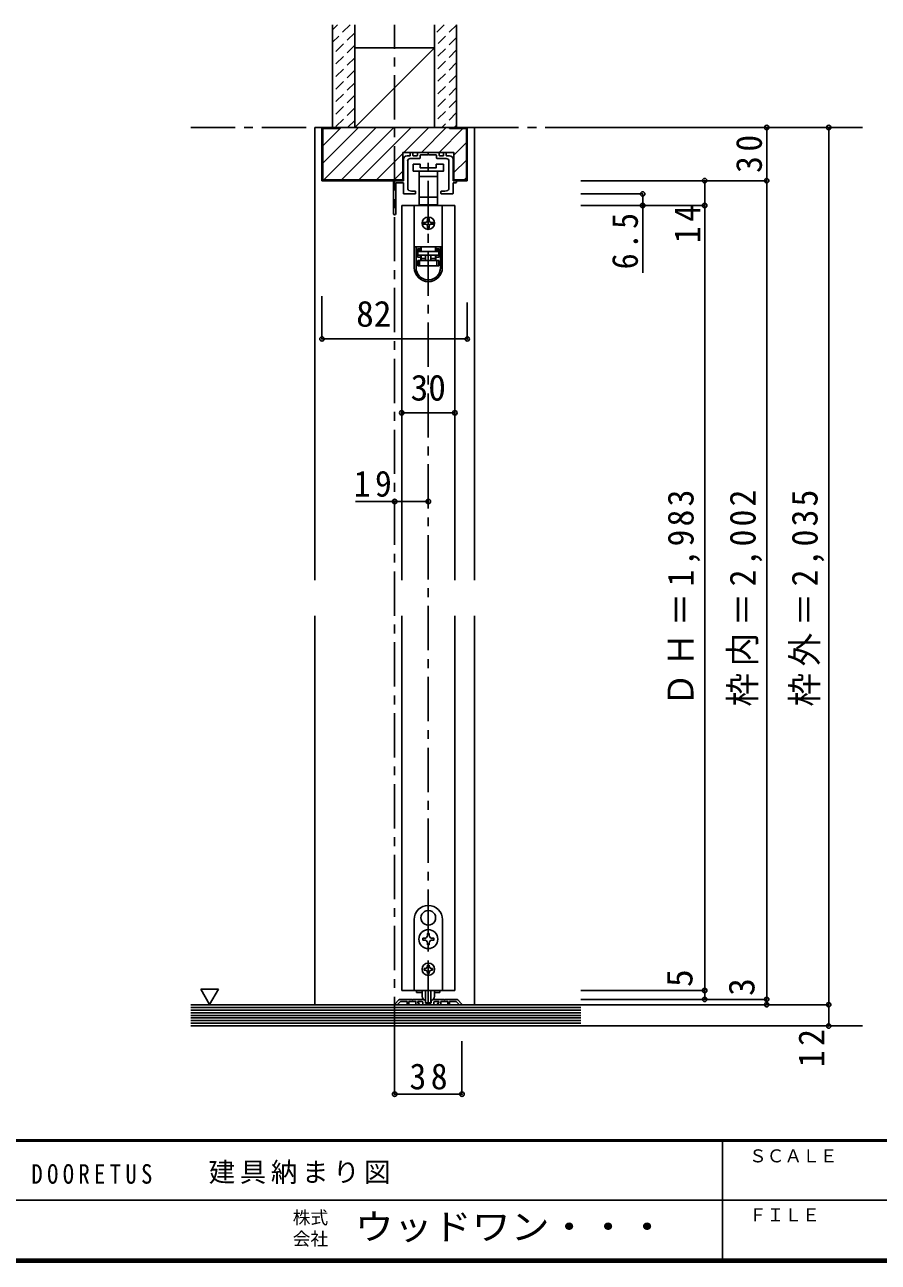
# Model space of a CAD drawing. Units: millimetres at full size, sheet at 1:5; details may follow other scales. Extents: x -973 to 977, y -718 to 696.
# Drawn here: x 81 to 563, y -701 to -2 of the extents above; entities that cross this region are included whole.
import ezdxf
from ezdxf.enums import TextEntityAlignment as Align

# ---------------------------------------------------------------- set-up
doc = ezdxf.new("R2010")
doc.units = ezdxf.units.MM
doc.header["$LTSCALE"] = 5
doc.header["$PDMODE"] = 32
doc.header["$PDSIZE"] = 2.5
doc.linetypes.add('CHAIN1', pattern=[8, 5, -1, 1, -1])
doc.linetypes.add('DASHED1', pattern=[1.8, 1.2, -0.6])
for name, color, linetype in [('0-1_通り芯', 4, 'CHAIN1'), ('0-2_柱', 3, 'Continuous'), ('0-3_仕上げ', 2, 'Continuous'), ('0-4_枠', 3, 'Continuous'), ('0-6_扉', 6, 'Continuous'), ('0-7_金物', 7, 'Continuous'), ('0-A_文字', 7, 'Continuous'), ('0-B_寸法', 7, 'Continuous'), ('0-C_ハッチ', 4, 'DASHED1'), ('F-0_補助線', 7, 'Continuous'), ('F-1_枠', 6, 'Continuous'), ('F-A_文字', 7, 'Continuous')]:
    doc.layers.add(name, color=color, linetype=linetype)
doc.styles.add('ＭＳ ゴシック', font='')
doc.styles.get('ＭＳ ゴシック').set_extended_font_data('MS Gothic')

# ---------------------------------------------------------------- blocks, each defined once
blk = doc.blocks.new('03')
at = {"layer": '0-B_寸法'}
for p, q in [((-11.079, 7.476), (-9.529, 7.476)), ((-9.229, 7.776), (-9.229, 9.176)), ((-8.029, 9.476), (-8.929, 9.476)), ((-7.729, 7.776), (-7.729, 9.176)), ((-5.529, 7.476), (-7.429, 7.476)), ((-5.229, 9.176), (-5.229, 7.776)), ((-4.929, 9.476), (6.771, 9.476)), ((-3.729, 6.276), (-3.729, 7.676)), ((-3.429, 7.976), (0.621, 7.976)), ((0.921, 8.276), (0.621, 7.976)), ((0.921, 8.276), (1.221, 7.976)), ((5.271, 7.976), (1.221, 7.976)), ((5.571, 6.276), (5.571, 7.676)), ((7.071, 9.176), (7.071, 7.776)), ((7.371, 7.476), (9.271, 7.476)), ((9.571, 7.776), (9.571, 9.176)), ((9.871, 9.476), (10.771, 9.476)), ((11.071, 7.776), (11.071, 9.176)), ((12.921, 7.476), (11.371, 7.476)), ((-13.079, 5.476), (-13.079, -6.524)), ((-10.679, -11.096), (-10.679, 4.476)), ((-9.229, 5.976), (-4.029, 5.976)), ((11.071, 5.976), (5.871, 5.976)), ((12.521, -11.096), (12.521, 4.476)), ((14.921, 5.476), (14.921, -6.524)), ((-18.179, -6.524), (-13.079, -6.524)), ((16.321, -6.524), (14.921, -6.524)), ((-18.679, -25.124), (-18.679, -7.024)), ((-17.479, -25.124), (-17.479, -8.224)), ((-16.979, -7.724), (-13.079, -7.724)), ((-13.079, -13.724), (-13.079, -7.724)), ((-6.229, -13.724), (-6.229, -12.649)), ((8.071, -13.724), (8.071, -12.649)), ((16.321, -7.724), (14.921, -7.724)), ((14.921, -13.724), (14.921, -7.724)), ((-12.779, -14.024), (-6.529, -14.024)), ((14.621, -14.024), (8.371, -14.024))]:
    blk.add_line(p, q, dxfattribs=at)
for centre, radius, start, end in [((-11.079, 5.476), 2, 90, 180), ((-9.529, 7.776), 0.3, 270, 0), ((-8.929, 9.176), 0.3, 90, 180), ((-8.029, 9.176), 0.3, 0, 90), ((-7.429, 7.776), 0.3, 180, 270), ((-5.529, 7.776), 0.3, 270, 0), ((-4.929, 9.176), 0.3, 90, 180), ((-3.429, 7.676), 0.3, 90, 180), ((5.271, 7.676), 0.3, 0, 90), ((6.771, 9.176), 0.3, 0, 90), ((7.371, 7.776), 0.3, 180, 270), ((9.271, 7.776), 0.3, 270, 0), ((9.871, 9.176), 0.3, 90, 180), ((10.771, 9.176), 0.3, 0, 90), ((11.371, 7.776), 0.3, 180, 270), ((12.921, 5.476), 2, 0, 90), ((-9.229, 4.476), 1.5, 90, 180), ((-4.029, 6.276), 0.3, 270, 0), ((5.871, 6.276), 0.3, 180, 270), ((11.071, 4.476), 1.5, 0, 90), ((-18.179, -7.024), 0.5, 90, 180), ((16.321, -7.124), 0.6, 0, 90), ((-16.979, -8.224), 0.5, 90, 180), ((-12.779, -13.724), 0.3, 180, 270), ((-9.679, -11.096), 1, 180, 243.25632), ((-7.879, -7.524), 5, 243.25632, 284.75682), ((-6.529, -12.649), 0.3, 0, 104.75682), ((-6.529, -13.724), 0.3, 270, 0), ((8.371, -12.649), 0.3, 75.24318, 180), ((8.371, -13.724), 0.3, 180, 270), ((9.721, -7.524), 5, 255.24318, 296.74368), ((11.521, -11.096), 1, 296.74368, 0), ((14.621, -13.724), 0.3, 270, 0), ((16.321, -7.124), 0.6, 270, 0), ((-18.079, -25.124), 0.6, 180, 0)]:
    blk.add_arc(centre, radius, start, end, dxfattribs=at)
blk = doc.blocks.new('下荷重(戸車)')
at = {"layer": '0-7_金物'}
for p, q in [((8.5, 37.107), (4.5, 37.107)), ((-5.25, 30.107), (0, 30.107)), ((0, 30.107), (5.25, 30.107)), ((5.25, 30.107), (5.25, 33.107)), ((5.25, 18.507), (5.25, 30.107)), ((0, 18.507), (-5.25, 18.507)), ((-5.25, 18.507), (-5.25, 14.107)), ((-5.25, 14.107), (-4, 14.107)), ((-4, 14.107), (-4, 13.807)), ((4, 14.107), (-4, 14.107)), ((5.25, 18.507), (0, 18.507)), ((4, 14.107), (5.25, 14.107)), ((4, 13.807), (4, 14.107)), ((5.25, 14.107), (5.25, 18.507)), ((7.9, 13.807), (-7.9, 13.807)), ((-7.9, 13.807), (-7.9, -9.493)), ((7.9, 13.807), (7.9, -9.493)), ((-1.5, 4.307), (-2.5, 4.307)), ((-2.5, 3.307), (-1.5, 3.307)), ((-0.5, 6.307), (-0.5, 5.307)), ((-0.5, 2.307), (-0.5, 1.307)), ((0.5, 5.307), (0.5, 6.307)), ((0.5, 1.307), (0.5, 2.307)), ((2.5, 4.307), (1.5, 4.307)), ((1.5, 3.307), (2.5, 3.307)), ((7.9, -9.493), (-7.9, -9.493)), ((-7.9, -9.493), (-7.9, -9.593)), ((-6.9, -9.593), (-7.9, -9.593)), ((-7.9, -9.593), (-7.9, -21.293)), ((-4.2, -9.593), (-6.9, -9.593)), ((-6.9, -21.293), (-6.9, -9.593)), ((-6.1, -10.593), (-6.1, -15.293)), ((-6.1, -10.593), (-4.2, -10.593)), ((-5.9, -11.693), (-5.9, -12.193)), ((-4, -11.693), (-5.9, -11.693)), ((-5.9, -12.193), (5.9, -12.193)), ((-5.9, -14.193), (-5.9, -12.193)), ((-4.9, -9.593), (-4.9, -9.493)), ((-4.2, -9.593), (-4.2, -10.593)), ((-4, -11.693), (-4, -9.493)), ((4, -9.493), (4, -11.693)), ((5.9, -11.693), (4, -11.693)), ((6.9, -9.593), (4.2, -9.593)), ((4.2, -10.593), (4.2, -9.593)), ((4.2, -11.593), (4.2, -10.593)), ((4.2, -10.593), (6.1, -10.593)), ((6.1, -11.593), (4.2, -11.593)), ((4.9, -9.493), (4.9, -9.593)), ((5.9, -12.193), (5.9, -11.693)), ((5.9, -12.193), (5.9, -14.193)), ((6.1, -15.293), (6.1, -10.593)), ((6.9, -9.593), (6.9, -21.293)), ((7.9, -9.593), (6.9, -9.593)), ((7.9, -9.493), (7.9, -9.593)), ((7.9, -21.293), (7.9, -9.593)), ((-6.1, -14.293), (-4.2, -14.293)), ((-4.2, -15.293), (-6.1, -15.293)), ((5.9, -14.193), (-5.9, -14.193)), ((-5.9, -17.193), (-4.9, -17.193)), ((-4.9, -17.193), (4.9, -17.193)), ((-4.9, -17.193), (-4.9, -20.193)), ((4.9, -20.193), (-4.9, -20.193)), ((-4.2, -14.293), (-4.2, -15.293)), ((-4.2, -15.293), (-4.2, -17.193)), ((-4, -16.193), (-4, -14.193)), ((-1.5, -14.193), (-1.5, -17.193)), ((1.5, -14.193), (1.5, -17.193)), ((1.5, -16.193), (4, -16.193)), ((6.1, -15.293), (4.2, -15.293)), ((4.2, -17.193), (4.2, -15.293)), ((4.9, -17.193), (5.9, -17.193)), ((5.9, -17.193), (5.9, -20.193))]:
    blk.add_line(p, q, dxfattribs=at)
for points in [[(-8.5, 33.107), (0, 33.107), (8.5, 33.107), (8.5, 37.107)], [(4.5, 37.107), (4.5, 35.107), (-4.5, 35.107), (-4.5, 37.107), (-8.5, 37.107), (-8.5, 33.107)], [(-5.25, 33.107), (-5.25, 30.107), (-5.25, 18.507)], [(-4.2, -10.593), (-4.2, -11.593), (-6.1, -11.593)], [(-4.9, -20.193), (-5.9, -20.193), (-5.9, -17.193)], [(-4, -17.193), (-4, -16.193), (-1.5, -16.193)], [(4, -14.193), (4, -16.193), (4, -17.193)], [(4.2, -15.293), (4.2, -14.293), (6.1, -14.293)], [(5.9, -20.193), (4.9, -20.193), (4.9, -17.193)]]:
    blk.add_lwpolyline(points, dxfattribs=at)
blk.add_circle((0, 3.807), 3.5, dxfattribs=at)
for centre, radius, start, end in [((-2.5, 3.807), 0.5, 90, 180), ((-2.5, 3.807), 0.5, 180, 270), ((-1.5, 5.307), 1, 270, 0), ((-1.5, 2.307), 1, 0, 90), ((0, 6.307), 0.5, 90, 180), ((0, 1.307), 0.5, 180, 270), ((0, 6.307), 0.5, 0, 90), ((0, 1.307), 0.5, 270, 0), ((1.5, 5.307), 1, 180, 270), ((1.5, 2.307), 1, 90, 180), ((2.5, 3.807), 0.5, 0, 90), ((2.5, 3.807), 0.5, 270, 0), ((0, -21.293), 7.9, 180, 0), ((0, -21.293), 6.9, 180, 0)]:
    blk.add_arc(centre, radius, start, end, dxfattribs=at)

msp = doc.modelspace()

# ---------------------------------------------------------------- linework, layer by layer
at = {"layer": '0-1_通り芯'}
for p, q in [((289.986, -576), (289.986, -2.5)), ((174.986, -60.5), (553.986, -60.5)), ((308.986, -555.5), (308.986, -74.5)), ((174.986, -567.5), (553.986, -567.5))]:
    msp.add_line(p, q, dxfattribs=at)
at = {"layer": '0-2_柱', "color": 7}
msp.add_line((312.486, -15.5), (267.486, -60.5), dxfattribs=at)
at = {"layer": '0-2_柱'}
for p, q in [((312.486, -15.5), (267.486, -15.5)), ((312.486, -60.5), (267.486, -60.5))]:
    msp.add_line(p, q, dxfattribs=at)
at = {"layer": '0-3_仕上げ'}
for p, q in [((254.986, -60.5), (254.986, -2.5)), ((267.486, -60.5), (267.486, -2.5)), ((312.486, -60.5), (312.486, -2.5)), ((324.986, -60.5), (324.986, -2.5)), ((394.986, -555.5), (174.986, -555.5)), ((394.986, -567.5), (174.986, -567.5))]:
    msp.add_line(p, q, dxfattribs=at)
at = {"layer": '0-3_仕上げ', "color": 7}
for p, q in [((394.986, -557), (174.986, -557)), ((394.986, -558.5), (174.986, -558.5)), ((394.986, -560), (174.986, -560)), ((394.986, -561.5), (174.986, -561.5)), ((394.986, -563), (174.986, -563)), ((394.986, -564.5), (174.986, -564.5)), ((394.986, -566), (174.986, -566))]:
    msp.add_line(p, q, dxfattribs=at)
at = {"layer": '0-4_枠', "color": 4}
for p, q in [((244.986, -60.5), (248.986, -60.5)), ((244.986, -316), (244.986, -60.5)), ((334.986, -60.5), (330.986, -60.5)), ((334.986, -316), (334.986, -60.5)), ((244.986, -336), (244.986, -555.5)), ((334.986, -336), (334.986, -555.5))]:
    msp.add_line(p, q, dxfattribs=at)
at = {"layer": '0-4_枠'}
for p, q in [((330.986, -60.5), (248.986, -60.5)), ((248.986, -90.5), (248.986, -60.5)), ((258.986, -61), (249.486, -61)), ((249.486, -90), (249.486, -61)), ((258.986, -61), (258.986, -60.5)), ((320.986, -61), (320.986, -60.5)), ((320.986, -61), (330.486, -61)), ((330.486, -90), (330.486, -61)), ((330.986, -90.5), (330.986, -60.5)), ((294.586, -90.5), (294.586, -74.5)), ((294.586, -90.5), (248.986, -90.5)), ((249.486, -90), (294.586, -90)), ((330.486, -90), (323.386, -90)), ((330.986, -90.5), (323.386, -90.5))]:
    msp.add_line(p, q, dxfattribs=at)
msp.add_lwpolyline([(323.386, -90.5), (323.386, -74.5), (294.586, -74.5)], dxfattribs=at)
at = {"layer": '0-6_扉'}
for p, q in [((323.986, -104.5), (293.986, -104.5)), ((293.986, -104.5), (293.986, -316)), ((323.986, -104.5), (323.986, -316)), ((293.986, -336), (293.986, -547.5)), ((323.986, -336), (323.986, -547.5)), ((293.986, -547.5), (323.986, -547.5))]:
    msp.add_line(p, q, dxfattribs=at)
at = {"layer": '0-7_金物'}
for p, q in [((308.887, -502.351), (308.986, -502.45)), ((309.085, -502.351), (308.986, -502.45)), ((300.986, -547.5), (300.986, -507.5)), ((305.344, -508.489), (305.479, -508.525)), ((305.443, -508.66), (305.479, -508.525)), ((312.629, -508.489), (312.494, -508.525)), ((312.53, -508.66), (312.494, -508.525)), ((316.986, -507.5), (316.986, -547.5)), ((309.486, -516.3), (309.486, -515.35)), ((305.836, -518), (305.836, -519)), ((306.786, -518), (305.836, -518)), ((305.836, -519), (306.786, -519)), ((308.486, -520.7), (308.486, -521.65)), ((308.486, -521.65), (309.486, -521.65)), ((309.486, -521.65), (309.486, -520.7)), ((306.586, -535), (306.586, -536)), ((307.186, -535), (306.586, -535)), ((306.586, -536), (307.186, -536)), ((308.486, -533.1), (308.486, -533.7)), ((308.486, -533.1), (309.486, -533.1)), ((308.486, -537.3), (308.486, -537.9)), ((309.486, -533.1), (309.486, -533.7)), ((309.486, -537.3), (309.486, -537.9)), ((310.786, -535), (311.386, -535)), ((311.386, -536), (310.786, -536)), ((311.386, -535), (311.386, -536)), ((309.486, -537.9), (308.486, -537.9)), ((300.986, -547.5), (316.986, -547.5)), ((302.386, -547.5), (302.386, -548.7)), ((305.519, -548.7), (302.386, -548.7)), ((305.486, -550.921), (305.486, -547.5)), ((307.486, -554.121), (307.486, -547.5)), ((310.486, -547.5), (310.486, -554.121)), ((315.586, -548.7), (312.454, -548.7)), ((312.486, -550.921), (312.486, -547.5)), ((315.586, -547.5), (315.586, -548.7)), ((307.786, -554.421), (310.186, -554.421))]:
    msp.add_line(p, q, dxfattribs=at)
at = {"layer": '0-7_金物', "color": 3}
for p, q in [((292.411, -552.793), (290.045, -555.159)), ((291.786, -555.5), (290.186, -555.5)), ((291.986, -554.914), (293.201, -553.7)), ((291.986, -555.3), (291.986, -554.914)), ((293.118, -552.5), (299.686, -552.5)), ((293.201, -553.7), (296.986, -553.7)), ((296.986, -555.2), (296.986, -553.7)), ((297.286, -555.5), (297.686, -555.5)), ((297.986, -555.2), (297.986, -553.7)), ((305.758, -552.5), (300.286, -552.5)), ((303.586, -555.5), (302.286, -555.5)), ((305.386, -553.7), (302.986, -553.7)), ((302.986, -553.7), (302.986, -554.7)), ((303.586, -554.7), (302.986, -554.7)), ((305.886, -554.2), (305.886, -555.2)), ((305.911, -552.524), (307.04, -552.888)), ((311.786, -555.5), (306.186, -555.5)), ((307.386, -553.364), (307.386, -554.4)), ((307.686, -554.7), (310.286, -554.7)), ((310.586, -553.364), (310.586, -554.4)), ((312.061, -552.524), (310.933, -552.888)), ((312.086, -554.2), (312.086, -555.2)), ((312.215, -552.5), (317.686, -552.5)), ((312.586, -553.7), (314.986, -553.7)), ((314.386, -554.7), (314.986, -554.7)), ((314.386, -555.5), (315.686, -555.5)), ((314.986, -553.7), (314.986, -554.7)), ((315.986, -555.2), (315.986, -553.7)), ((315.986, -553.7), (319.986, -553.7)), ((324.855, -552.5), (318.286, -552.5)), ((319.986, -555.2), (319.986, -553.7)), ((320.686, -555.5), (320.286, -555.5)), ((320.986, -553.7), (324.772, -553.7)), ((320.986, -555.2), (320.986, -553.7)), ((325.986, -554.914), (324.772, -553.7)), ((325.562, -552.793), (327.928, -555.159)), ((325.986, -555.3), (325.986, -554.914)), ((326.186, -555.5), (327.786, -555.5))]:
    msp.add_line(p, q, dxfattribs=at)
at = {"layer": '0-7_金物'}
for points in [[(309.486, -515.35), (308.486, -515.35), (308.486, -516.3)], [(311.186, -519), (312.136, -519), (312.136, -518), (311.186, -518)]]:
    msp.add_lwpolyline(points, dxfattribs=at)
at = {"layer": '0-7_金物', "color": 3}
for points in [[(301.986, -555.2), (301.986, -553.7), (297.986, -553.7)], [(299.686, -552.5), (299.986, -552.8), (300.286, -552.5)], [(318.286, -552.5), (317.986, -552.8), (317.686, -552.5)]]:
    msp.add_lwpolyline(points, dxfattribs=at)
at = {"layer": '0-7_金物'}
for centre, radius in [((308.986, -518.5), 5.35), ((308.986, -535.5), 3.5)]:
    msp.add_circle(centre, radius, dxfattribs=at)
for centre, radius, start, end in [((308.986, -507.5), 8, 0, 180), ((308.986, -506.5), 4.15, 91.3645, 208.6355), ((308.986, -506.5), 4.15, 331.3645, 88.6355), ((308.986, -506.5), 4.15, 211.3645, 328.6355), ((306.786, -516.3), 1.7, 270, 0), ((311.186, -516.3), 1.7, 180, 270), ((306.786, -520.7), 1.7, 0, 90), ((311.186, -520.7), 1.7, 90, 180), ((307.186, -533.7), 1.3, 270, 0), ((307.186, -537.3), 1.3, 0, 90), ((310.786, -533.7), 1.3, 180, 270), ((310.786, -537.3), 1.3, 90, 180), ((307.486, -550.921), 2, 180, 264.78409), ((310.486, -550.921), 2, 275.21591, 0), ((307.286, -553.112), 0.2, 0, 84.78409), ((307.786, -554.121), 0.3, 180, 270), ((310.186, -554.121), 0.3, 270, 0), ((310.686, -553.112), 0.2, 95.21591, 180)]:
    msp.add_arc(centre, radius, start, end, dxfattribs=at)
at = {"layer": '0-7_金物', "color": 3}
for centre, radius, start, end in [((290.186, -555.3), 0.2, 135, 270), ((291.786, -555.3), 0.2, 270, 0), ((293.118, -553.5), 1, 90, 135), ((297.286, -555.2), 0.3, 180, 270), ((297.686, -555.2), 0.3, 270, 0), ((302.286, -555.2), 0.3, 180, 270), ((303.586, -555.1), 0.4, 0, 90), ((303.586, -555.1), 0.4, 270, 0), ((305.386, -554.2), 0.5, 0, 90), ((305.758, -553), 0.5, 72.1213, 90), ((306.186, -555.2), 0.3, 180, 270), ((306.886, -553.364), 0.5, 0, 72.1213), ((307.686, -554.4), 0.3, 180, 270), ((310.286, -554.4), 0.3, 270, 0), ((311.086, -553.364), 0.5, 107.8787, 180), ((311.786, -555.2), 0.3, 270, 0), ((312.215, -553), 0.5, 90, 107.8787), ((312.586, -554.2), 0.5, 90, 180), ((314.386, -555.1), 0.4, 90, 180), ((314.386, -555.1), 0.4, 180, 270), ((315.686, -555.2), 0.3, 270, 0), ((320.286, -555.2), 0.3, 180, 270), ((320.686, -555.2), 0.3, 270, 0), ((324.855, -553.5), 1, 45, 90), ((326.186, -555.3), 0.2, 180, 270), ((327.786, -555.3), 0.2, 270, 45)]:
    msp.add_arc(centre, radius, start, end, dxfattribs=at)
at = {"layer": '0-A_文字'}
for p, q in [((180.551, -546.686), (190.551, -546.686)), ((180.551, -546.686), (185.551, -555.347)), ((190.551, -546.686), (185.551, -555.347))]:
    msp.add_line(p, q, dxfattribs=at)
at = {"layer": '0-B_寸法', "color": 4}
for p, q in [((534.986, -60.5), (394.986, -60.5)), ((499.986, -60.5), (499.986, -90.5)), ((534.986, -555.5), (534.986, -60.5)), ((499.986, -90.5), (394.986, -90.5)), ((464.986, -90.5), (464.986, -104.5)), ((499.986, -552.5), (499.986, -90.5)), ((429.986, -98), (394.986, -98)), ((464.986, -104.5), (394.986, -104.5)), ((429.986, -98), (429.986, -142.514)), ((464.986, -104.5), (464.986, -547.5)), ((248.986, -179.804), (248.986, -155.746)), ((330.986, -179.804), (330.986, -159.246)), ((248.986, -179.804), (330.986, -179.804)), ((293.986, -221.5), (323.986, -221.5)), ((267.986, -271.5), (308.986, -271.5)), ((464.986, -547.5), (394.986, -547.5)), ((464.986, -547.5), (464.986, -552.5)), ((499.986, -552.5), (394.986, -552.5)), ((534.986, -555.5), (394.986, -555.5)), ((499.986, -555.5), (499.986, -552.5)), ((534.986, -567.5), (534.986, -555.5)), ((534.986, -567.5), (394.986, -567.5)), ((289.986, -606), (289.986, -576)), ((327.986, -606), (327.986, -576)), ((327.986, -606), (289.986, -606))]:
    msp.add_line(p, q, dxfattribs=at)
at = {"layer": '0-B_寸法'}
for p in [(499.986, -60.5), (534.986, -60.5), (464.986, -90.5), (499.986, -90.5), (429.986, -98), (429.986, -104.5), (464.986, -104.5), (248.986, -179.804), (330.986, -179.804), (293.986, -221.5), (323.986, -221.5), (289.986, -271.5), (308.986, -271.5), (464.986, -547.5), (464.986, -552.5), (499.986, -552.5), (499.986, -555.5), (534.986, -555.5), (534.986, -567.5), (289.986, -606), (327.986, -606)]:
    msp.add_point(p, dxfattribs=at)
at = {"layer": '0-C_ハッチ'}
for p, q in [((264.883, -2.5), (254.986, -12.397)), ((257.812, -2.5), (254.986, -5.326)), ((267.486, -6.968), (254.986, -19.468)), ((325.091, -2.5), (312.486, -15.105)), ((318.02, -2.5), (312.486, -8.034)), ((324.986, -9.676), (312.486, -22.176)), ((267.486, -14.039), (254.986, -26.539)), ((324.986, -16.747), (312.486, -29.247)), ((267.486, -21.11), (254.986, -33.61)), ((324.986, -23.818), (312.486, -36.318)), ((267.486, -28.181), (254.986, -40.681)), ((324.986, -30.889), (312.486, -43.389)), ((267.486, -35.252), (254.986, -47.752)), ((324.986, -37.96), (312.486, -50.46)), ((267.486, -42.323), (254.986, -54.823)), ((324.986, -45.031), (312.486, -57.531)), ((267.486, -49.394), (256.38, -60.5)), ((324.986, -52.102), (316.589, -60.5)), ((267.486, -56.465), (263.451, -60.5)), ((324.986, -59.173), (323.66, -60.5))]:
    msp.add_line(p, q, dxfattribs=at)
at = {"layer": '0-C_ハッチ', "linetype": 'Continuous'}
for p, q in [((249.486, -70.771), (259.757, -60.5)), ((249.486, -80.671), (269.657, -60.5)), ((250.056, -90), (279.556, -60.5)), ((259.956, -90), (289.456, -60.5)), ((269.855, -90), (299.355, -60.5)), ((295.255, -74.5), (309.255, -60.5)), ((305.154, -74.5), (319.154, -60.5)), ((315.054, -74.5), (328.554, -61)), ((323.386, -76.067), (330.486, -68.967)), ((279.755, -90), (294.586, -75.169)), ((323.386, -85.967), (330.486, -78.867)), ((289.654, -90), (294.586, -85.068)), ((330.486, -88.766), (329.252, -90))]:
    msp.add_line(p, q, dxfattribs=at)
at = {"layer": 'F-1_枠'}
for p, q in [((976.653, -631.667), (-973.347, -631.667)), ((976.653, -632.5), (-973.347, -632.5)), ((474.986, -632.5), (474.986, -699.167)), ((1.653, -665.833), (974.986, -665.834)), ((976.653, -699.167), (-973.347, -699.167)), ((976.653, -700), (-973.347, -700)), ((976.653, -700.833), (-973.347, -700.833))]:
    msp.add_line(p, q, dxfattribs=at)

# ---------------------------------------------------------------- block references
at = {"layer": '0-7_金物'}
for name, p in [('03', (308.065, -83.976)), ('下荷重(戸車)', (308.986, -118.307))]:
    msp.add_blockref(name, p, dxfattribs=at)

# ---------------------------------------------------------------- texts
at = {"layer": '0-B_寸法', "style": 'ＭＳ ゴシック'}
for s, p in [('82', (268.257, -177.304)), ('30', (298.986, -219))]:
    msp.add_text(s, height=14.66, dxfattribs=at).set_placement(p, align=Align.BOTTOM_LEFT)
for s, p in [('5', (462.486, -545.5)), ('3', (497.486, -550.5))]:
    msp.add_text(s, height=14.66, rotation=90, dxfattribs=at).set_placement(p, align=Align.BOTTOM_LEFT)
at = {"layer": '0-B_寸法', "char_height": 14.66, "attachment_point": 7, "rotation": 90, "style": 'ＭＳ ゴシック'}
for s, insert in [('\\T1.27;\\W0.95;30', (497.486, -86.125)), ('\\T1.27;\\W0.9;6.5', (427.486, -140.501)), ('\\T1.27;\\W0.95;14', (462.486, -125.75)), ('\\T1.19;\\W0.95;ＤＨ＝1,983', (462.486, -387.25)), ('\\T1.19;\\W0.95;枠内＝2,002', (497.486, -387.25)), ('\\T1.19;\\W0.95;枠外＝2,035', (532.486, -387.25)), ('\\T1.27;\\W0.95;12', (532.486, -590.75))]:
    msp.add_mtext(s, dxfattribs=dict(at, insert=insert))
at = {"layer": '0-B_寸法', "char_height": 14.66, "attachment_point": 7, "style": 'ＭＳ ゴシック'}
for s, insert in [('\\T1.27;\\W0.95;19', (266.861, -269)), ('\\T1.27;\\W0.95;38', (298.361, -603.5))]:
    msp.add_mtext(s, dxfattribs=dict(at, insert=insert))
at = {"layer": 'F-0_補助線', "char_height": 11, "attachment_point": 7, "style": 'ＭＳ ゴシック'}
for s, insert in [('\\T1.39;\\W0.85;DOORETUS', (84.986, -656.667)), ('\\T1.17;建具納まり図', (184.986, -656.667))]:
    msp.add_mtext(s, dxfattribs=dict(at, insert=insert))
at = {"layer": 'F-A_文字', "style": 'ＭＳ ゴシック'}
for s, p in [('ＳＣＡＬＥ', (489.986, -646.667)), ('株式', (232.486, -681.5)), ('ＦＩＬＥ', (489.986, -680)), ('会社', (232.486, -693.5))]:
    msp.add_text(s, height=7.331, dxfattribs=at).set_placement(p, align=Align.BOTTOM_LEFT)
at = {"layer": 'F-A_文字', "style": 'ＭＳ ゴシック', "width": 1.1}
msp.add_text('ウッドワン・・・', height=14.66, dxfattribs=at).set_placement((267.486, -692.5), align=Align.BOTTOM_LEFT)

doc.saveas('drawing.dxf')
